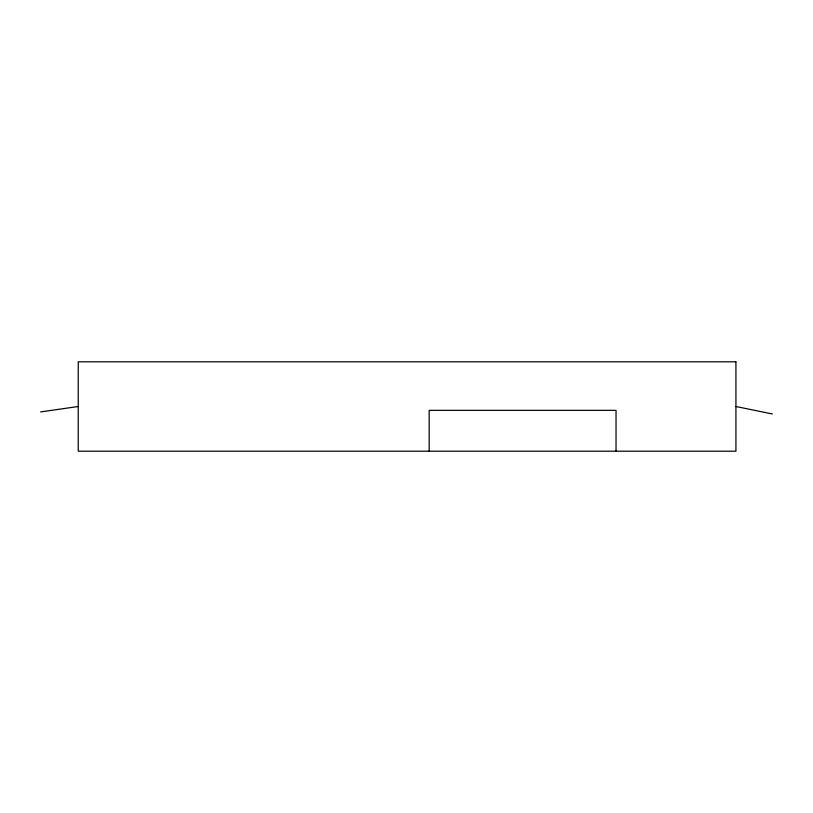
<?xml version="1.0" encoding="UTF-8"?>
<svg xmlns="http://www.w3.org/2000/svg" width="813" height="813" viewBox="0 0 813 813"><rect width="100%" height="100%" fill="white"/><g stroke="black" fill="none" stroke-linecap="round" stroke-linejoin="round"><path stroke-width="1.22" d="M40.65 411.917L78.241 406.5M735.928 406.5L772.35 413.98M616.03 451.195L616.03 410.352L429.162 410.352L429.162 451.195M735.928 361.805L78.241 361.805L78.241 451.195L735.928 451.195L735.928 361.805"/></g></svg>
